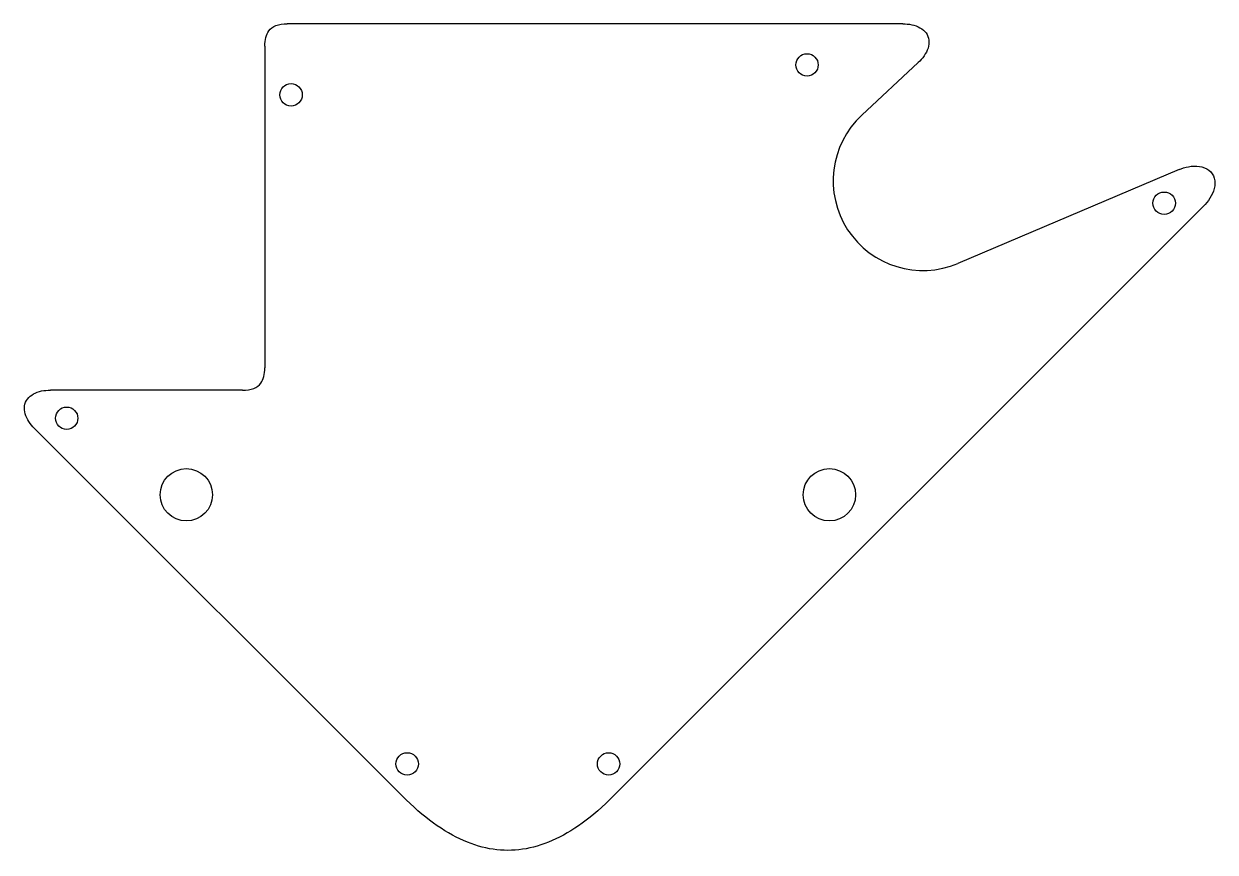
# Model space of a CAD drawing. Header units: millimetres. Extents: x -65 to 95, y -135 to -24.
import ezdxf

# ---------------------------------------------------------------- set-up
doc = ezdxf.new("R2010")
doc.units = ezdxf.units.MM
doc.layers.add('Shape2DView002', color=7, linetype='CONTINUOUS')

msp = doc.modelspace()

# ---------------------------------------------------------------- linework, layer by layer
at = {"layer": 'Shape2DView002'}
for p, q in [((52.8084, -24), (-29.5, -24)), ((-32.5, -27), (-32.5, -70)), ((47.316, -36.2238), (54.8544, -29.1941)), ((89.7447, -43.5003), (60.1888, -56.0461)), ((14.1421, -127.279), (93.0382, -48.3831)), ((-35.5, -73), (-61.1787, -73)), ((-63.3, -78.1213), (-14.1421, -127.279))]:
    msp.add_line(p, q, dxfattribs=at)
for centre, radius in [((40, -29.5), 1.5), ((-29, -33.5), 1.5), ((87.7645, -48), 1.5), ((-59, -76.7645), 1.5), ((-43, -87), 3.5), ((43, -87), 3.5), ((-13.4716, -123), 1.5), ((13.4716, -123), 1.5)]:
    msp.add_circle(centre, radius, dxfattribs=at)
msp.add_arc((55.5, -45), 12, 133, -67, dxfattribs=at)
for points, knots in [([(-32.5, -27), (-32.5, -26.0909), (-32.3188, -25.4298), (-31.9646, -24.9513), (-31.4922, -24.3134), (-30.7122, -24), (-29.5, -24)], [0, 0, 0, 0, 0.265987, 0.265987, 0.265987, 0.620637, 0.620637, 0.620637, 0.620637]), ([(52.8084, -24), (53.2072, -24), (53.6163, -24.032), (54.0088, -24.1161), (54.7938, -24.2841), (55.5127, -24.6599), (55.9222, -25.2215), (56.1269, -25.5024), (56.2544, -25.8296), (56.2966, -26.1753), (56.3389, -26.5211), (56.296, -26.8854), (56.1814, -27.2453), (55.9518, -27.9689), (55.4376, -28.6512), (54.8544, -29.1941)], [0, 0, 0, 0, 0.133586, 0.133586, 0.133586, 0.400757, 0.400757, 0.400757, 0.534342, 0.534342, 0.534342, 0.667928, 0.667928, 0.667928, 0.935099, 0.935099, 0.935099, 0.935099]), ([(89.7447, -43.5003), (90.1319, -43.336), (90.5673, -43.1938), (91.0329, -43.1089), (91.4984, -43.0241), (91.9941, -42.9976), (92.4663, -43.0683), (92.9385, -43.1391), (93.3874, -43.3071), (93.7379, -43.5785), (94.0885, -43.8499), (94.3407, -44.2246), (94.4609, -44.6516), (94.5812, -45.0787), (94.5694, -45.558), (94.4582, -46.0223), (94.3471, -46.4866), (94.1366, -46.9358), (93.8838, -47.3355), (93.6309, -47.7353), (93.3357, -48.0857), (93.0382, -48.3831)], [0, 0, 0, 0, 0.17503, 0.17503, 0.17503, 0.350059, 0.350059, 0.350059, 0.525089, 0.525089, 0.525089, 0.700118, 0.700118, 0.700118, 0.875148, 0.875148, 0.875148, 1.05018, 1.05018, 1.05018, 1.22521, 1.22521, 1.22521, 1.22521]), ([(-35.5, -73), (-34.2878, -73), (-33.5073, -72.687), (-33.035, -72.049), (-32.6808, -71.5705), (-32.5, -70.9091), (-32.5, -70)], [0, 0, 0, 0, 0.35465, 0.35465, 0.35465, 0.620637, 0.620637, 0.620637, 0.620637]), ([(-63.3, -78.1213), (-63.58, -77.8413), (-63.8401, -77.5319), (-64.0556, -77.201), (-64.4901, -76.54), (-64.729, -75.7886), (-64.6273, -75.1135), (-64.5783, -74.7765), (-64.4483, -74.4596), (-64.2449, -74.1875), (-63.838, -73.6432), (-63.1371, -73.2778), (-62.3648, -73.1137), (-61.9787, -73.0317), (-61.5747, -73), (-61.1787, -73)], [0, 0, 0, 0, 0.131754, 0.131754, 0.131754, 0.395262, 0.395262, 0.395262, 0.527016, 0.527016, 0.527016, 0.790524, 0.790524, 0.790524, 0.922278, 0.922278, 0.922278, 0.922278]), ([(14.1421, -127.279), (11.285, -130.136), (8.57147, -132.09), (5.91447, -133.254), (4.58753, -133.836), (3.27004, -134.223), (1.962, -134.415), (-0.65721, -134.801), (-3.25736, -134.42), (-5.9143, -133.254), (-8.57125, -132.088), (-11.285, -130.136), (-14.1421, -127.279)], [0, 0, 0, 0, 1.18217, 1.18217, 1.18217, 1.77325, 1.77325, 1.77325, 2.95541, 2.95541, 2.95541, 4.13758, 4.13758, 4.13758, 4.13758])]:
    msp.add_open_spline(points, degree=3, knots=knots, dxfattribs=at)

doc.saveas('drawing.dxf')
